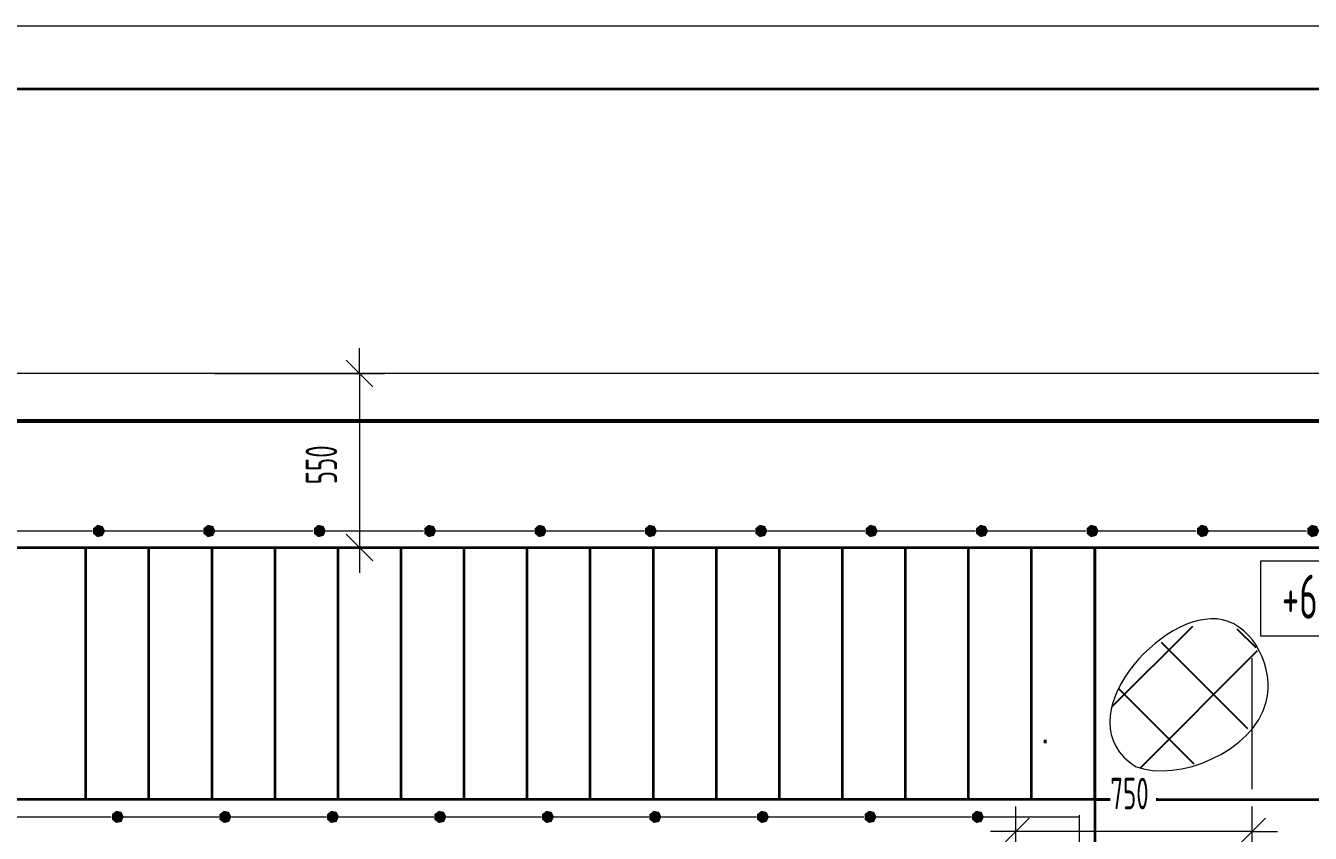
# Model space of a CAD drawing. Header units: millimetres. Extents: x -2281 to 5887, y 0 to 4166.
# Drawn here: x 1967 to 2068.9, y 529.9 to 594 of the extents above; entities that cross this region are included whole.
import ezdxf

# ---------------------------------------------------------------- set-up
doc = ezdxf.new("R2010")
doc.units = ezdxf.units.MM
for name, pattern in [('K5LT32855', [0]), ('K5LT32865', [0]), ('K5LT32888', [0]), ('K5LT_AXLED', [19.5, 15, -1.5, 1.5, -1.5]), ('K5LT_BASIC', [0]), ('K5LT_THIN', [0]), ('K5LT_THIN_INCLUDED_TO_HATCHING', [0])]:
    doc.linetypes.add(name, pattern=pattern)
doc.layers.add('Системный слой', color=7, linetype='Continuous')
doc.styles.add('KDIMTEXTSTYLE', font='GOST_AU.SHX', dxfattribs={"width": 0.96, "oblique": 15, "height": 5})
doc.styles.add('KTEXTSTYLE', font='GOST_AU.SHX', dxfattribs={"width": 0.96, "height": 5})
doc.dimstyles.new('KDIMSTYLE (0.03)', dxfattribs={"dimtxt": 5, "dimasz": 1, "dimexe": 2, "dimexo": 0, "dimgap": 1, "dimtad": 1, "dimlfac": 40, "dimtxsty": 'KDIMTEXTSTYLE', "dimsah": 1, "dimcen": 0, "dimdle": 1, "dimadec": 0, "dimazin": 0, "dimtfac": 0.667, "dimtmove": 0, "dimatfit": 3, "dimfxl": 1, "dimtvp": 1, "dimtolj": 1, "dimtzin": 0, "dimarcsym": 0})

# ---------------------------------------------------------------- blocks, each defined once
blk = doc.blocks.new('U29')
at = {"layer": 'Системный слой'}
for points in [[(1974.8, 531.23), (1974.61, 531.62), (1974.19, 531.71), (1973.85, 531.44), (1973.85, 531.01), (1974.19, 530.74), (1974.61, 530.83)], [(1983.14, 530.83), (1983.33, 531.23), (1983.14, 531.62), (1982.72, 531.71), (1982.38, 531.44), (1982.38, 531.01), (1982.72, 530.74)], [(1991.86, 531.23), (1991.67, 531.62), (1991.24, 531.71), (1990.91, 531.44), (1990.91, 531.01), (1991.24, 530.74), (1991.67, 530.83)], [(2000.38, 531.23), (2000.19, 531.62), (1999.77, 531.71), (1999.43, 531.44), (1999.43, 531.01), (1999.77, 530.74), (2000.19, 530.83)], [(2008.72, 530.83), (2008.91, 531.23), (2008.72, 531.62), (2008.3, 531.71), (2007.96, 531.44), (2007.96, 531.01), (2008.3, 530.74)], [(2017.43, 531.23), (2017.25, 531.62), (2016.82, 531.71), (2016.48, 531.44), (2016.48, 531.01), (2016.82, 530.74), (2017.25, 530.83)], [(2025.96, 531.23), (2025.77, 531.62), (2025.35, 531.71), (2025.01, 531.44), (2025.01, 531.01), (2025.35, 530.74), (2025.77, 530.83)], [(2034.3, 530.83), (2034.49, 531.23), (2034.3, 531.62), (2033.88, 531.71), (2033.54, 531.44), (2033.54, 531.01), (2033.88, 530.74)], [(2043.01, 531.23), (2042.82, 531.62), (2042.4, 531.71), (2042.06, 531.44), (2042.06, 531.01), (2042.4, 530.74), (2042.82, 530.83)]]:
    blk.add_hatch(color=7, dxfattribs=at).paths.add_polyline_path(points)
at = {"layer": 'Системный слой', "color": 7, "linetype": 'K5LT32865', "lineweight": 13}
for p, q in [((1966.28, 531.23), (1973.8, 531.23)), ((1974.8, 531.23), (1982.33, 531.23)), ((1983.33, 531.23), (1990.86, 531.23)), ((1991.86, 531.23), (1999.38, 531.23)), ((2000.38, 531.23), (2007.91, 531.23)), ((2008.91, 531.23), (2016.43, 531.23)), ((2017.43, 531.23), (2024.96, 531.23)), ((2025.96, 531.23), (2033.49, 531.23)), ((2034.49, 531.23), (2042.01, 531.23)), ((2043.01, 531.23), (2050.54, 531.23))]:
    blk.add_line(p, q, dxfattribs=at)
blk = doc.blocks.new('U30')
at = {"layer": 'Системный слой'}
for points in [[(1973.12, 553.52), (1973.31, 553.91), (1973.12, 554.3), (1972.7, 554.4), (1972.36, 554.13), (1972.36, 553.69), (1972.7, 553.42)], [(1982.06, 553.91), (1981.88, 554.3), (1981.45, 554.4), (1981.11, 554.13), (1981.11, 553.69), (1981.45, 553.42), (1981.88, 553.52)], [(1990.63, 553.52), (1990.82, 553.91), (1990.63, 554.3), (1990.21, 554.4), (1989.87, 554.13), (1989.87, 553.69), (1990.21, 553.42)], [(1999.38, 553.52), (1999.57, 553.91), (1999.38, 554.3), (1998.96, 554.4), (1998.62, 554.13), (1998.62, 553.69), (1998.96, 553.42)], [(2008.33, 553.91), (2008.14, 554.3), (2007.72, 554.4), (2007.38, 554.13), (2007.38, 553.69), (2007.72, 553.42), (2008.14, 553.52)], [(2016.89, 553.52), (2017.08, 553.91), (2016.89, 554.3), (2016.47, 554.4), (2016.13, 554.13), (2016.13, 553.69), (2016.47, 553.42)], [(2025.65, 553.52), (2025.83, 553.91), (2025.65, 554.3), (2025.22, 554.4), (2024.88, 554.13), (2024.88, 553.69), (2025.22, 553.42)], [(2034.59, 553.91), (2034.4, 554.3), (2033.98, 554.4), (2033.64, 554.13), (2033.64, 553.69), (2033.98, 553.42), (2034.4, 553.52)], [(2043.15, 553.52), (2043.34, 553.91), (2043.15, 554.3), (2042.73, 554.4), (2042.39, 554.13), (2042.39, 553.69), (2042.73, 553.42)], [(2051.91, 553.52), (2052.1, 553.91), (2051.91, 554.3), (2051.48, 554.4), (2051.15, 554.13), (2051.15, 553.69), (2051.48, 553.42)], [(2060.85, 553.91), (2060.66, 554.3), (2060.24, 554.4), (2059.9, 554.13), (2059.9, 553.69), (2060.24, 553.42), (2060.66, 553.52)], [(2069.42, 553.52), (2069.6, 553.91), (2069.42, 554.3), (2068.99, 554.4), (2068.65, 554.13), (2068.65, 553.69), (2068.99, 553.42)]]:
    blk.add_hatch(color=7, dxfattribs=at).paths.add_polyline_path(points)
at = {"layer": 'Системный слой', "color": 7, "linetype": 'K5LT32865', "lineweight": 13}
for p, q in [((1964.56, 553.91), (1972.31, 553.91)), ((1973.31, 553.91), (1981.06, 553.91)), ((1982.06, 553.91), (1989.82, 553.91)), ((1990.82, 553.91), (1998.57, 553.91)), ((1999.57, 553.91), (2007.33, 553.91)), ((2008.33, 553.91), (2016.08, 553.91)), ((2017.08, 553.91), (2024.83, 553.91)), ((2025.83, 553.91), (2033.59, 553.91)), ((2034.59, 553.91), (2042.34, 553.91)), ((2043.34, 553.91), (2051.1, 553.91)), ((2052.1, 553.91), (2059.85, 553.91)), ((2060.85, 553.91), (2068.6, 553.91))]:
    blk.add_line(p, q, dxfattribs=at)
blk = doc.blocks.new('U306')
at = {"layer": 'Системный слой', "color": 5, "linetype": 'K5LT_BASIC', "lineweight": 35, "true_color": 0x0000ff}
for p, q in [((1901.76, 552.6), (2076.51, 552.6)), ((1971.79, 532.6), (1971.79, 552.48)), ((1976.79, 532.6), (1976.79, 552.48)), ((1981.79, 532.6), (1981.79, 552.48)), ((1986.79, 532.6), (1986.79, 552.48)), ((1991.79, 532.6), (1991.79, 552.48)), ((1996.79, 532.6), (1996.79, 552.48)), ((2001.79, 532.6), (2001.79, 552.48)), ((2006.79, 532.6), (2006.79, 552.48)), ((2011.79, 532.6), (2011.79, 552.48)), ((2016.79, 532.6), (2016.79, 552.48)), ((2021.79, 532.6), (2021.79, 552.48)), ((2026.79, 532.6), (2026.79, 552.48)), ((2031.79, 532.6), (2031.79, 552.48)), ((2036.79, 532.6), (2036.79, 552.48)), ((2041.79, 532.6), (2041.79, 552.48)), ((2046.79, 532.6), (2046.79, 552.48)), ((2051.79, 532.6), (2051.79, 552.48)), ((2056.79, 532.6), (1901.76, 532.6))]:
    blk.add_line(p, q, dxfattribs=at)
blk = doc.blocks.new('U386')
at = {"layer": 'Системный слой'}
blk.add_hatch(color=7, dxfattribs=at).paths.add_polyline_path([(2050.94, 523.98), (2051.04, 524.41), (2050.77, 524.75), (2050.33, 524.75), (2050.06, 524.41), (2050.16, 523.98), (2050.55, 523.8)])
at = {"layer": 'Системный слой', "color": 7, "linetype": 'K5LT32865', "lineweight": 13}
for p, q in [((2050.55, 531.37), (2050.55, 524.8)), ((2050.55, 523.8), (2050.55, 517.22))]:
    blk.add_line(p, q, dxfattribs=at)
blk = doc.blocks.new('U387')
at = {"layer": 'Системный слой', "color": 5, "linetype": 'K5LT32855', "lineweight": 50, "true_color": 0x0000ff}
blk.add_line((2074.75, 561.66), (2074.97, 561.66), dxfattribs=at)
blk = doc.blocks.new('U385')
at = {"layer": 'Системный слой'}
h = blk.add_hatch(dxfattribs=at)
h.set_pattern_fill('', angle=45, style=0, pattern_type=0)
h.set_pattern_definition([(45, (0, 0), (-3.535534, 3.535534), []), (135, (0, 0), (-3.535534, -3.535534), [])])
h.paths.add_polyline_path([(2055.02, 535.23), (2055.4, 535.1), (2055.81, 535.01), (2056.24, 534.94), (2056.71, 534.91), (2057.21, 534.92), (2057.73, 534.96), (2058.28, 535.04), (2058.85, 535.17), (2059.43, 535.33), (2060.03, 535.54), (2060.63, 535.8), (2061.21, 536.09), (2061.79, 536.42), (2062.33, 536.77), (2062.83, 537.15), (2063.29, 537.55), (2063.71, 537.96), (2064.08, 538.38), (2064.4, 538.8), (2064.67, 539.23), (2064.9, 539.66), (2065.08, 540.08), (2065.22, 540.51), (2065.26, 540.68), (2065.3, 540.87), (2065.36, 541.26), (2065.39, 541.71), (2065.38, 542.16), (2065.33, 542.62), (2065.23, 543.07), (2065.11, 543.52), (2064.94, 543.96), (2064.74, 544.38), (2064.5, 544.77), (2064.24, 545.13), (2063.95, 545.46), (2063.65, 545.75), (2063.32, 546), (2062.99, 546.21), (2062.64, 546.37), (2062.28, 546.5), (2061.92, 546.59), (2061.7, 546.63), (2061.48, 546.65), (2061.08, 546.65), (2060.67, 546.62), (2060.24, 546.54), (2059.78, 546.43), (2059.31, 546.27), (2058.82, 546.07), (2058.31, 545.83), (2057.79, 545.53), (2057.26, 545.19), (2056.72, 544.8), (2056.19, 544.36), (2055.68, 543.89), (2055.2, 543.39), (2054.76, 542.87), (2054.36, 542.35), (2054.01, 541.83), (2053.72, 541.31), (2053.47, 540.81), (2053.28, 540.33), (2053.13, 539.85), (2053.02, 539.4), (2052.96, 538.96), (2052.95, 538.55), (2052.97, 538.14), (2053.03, 537.76), (2053.13, 537.4), (2053.27, 537.05), (2053.44, 536.72), (2053.65, 536.41), (2053.89, 536.12), (2054.17, 535.85), (2054.48, 535.59), (2054.82, 535.35)])
at = {"layer": 'Системный слой', "color": 5, "linetype": 'K5LT_BASIC', "lineweight": 35, "true_color": 0x0000ff}
for p, q in [((2051.79, 552.61), (2051.79, 521.3)), ((2076.79, 521.3), (2076.79, 552.61)), ((2076.79, 532.59), (2051.79, 532.59)), ((2076.79, 527.68), (2051.79, 527.68)), ((2076.79, 522.68), (2051.79, 522.68))]:
    blk.add_line(p, q, dxfattribs=at)
at = {"layer": 'Системный слой', "color": 7, "linetype": 'K5LT_THIN_INCLUDED_TO_HATCHING', "lineweight": 13}
blk.add_line((2051.79, 552.61), (2076.79, 552.61), dxfattribs=at)
at = {"layer": 'Системный слой', "color": 5, "linetype": 'K5LT32855', "lineweight": 50, "true_color": 0x0000ff}
blk.add_line((2077.25, 530.06), (2077.47, 530.06), dxfattribs=at)
at = {"layer": 'Системный слой', "color": 7, "linetype": 'K5LT_THIN_INCLUDED_TO_HATCHING', "lineweight": 13}
blk.add_open_spline([(2055.02, 535.23), (2049.25, 538.9), (2061.33, 552.62), (2068.49, 538.06), (2058.35, 533.93), (2055.02, 535.23)], degree=3, knots=[0, 0, 0, 0, 2.16309, 3.302206, 5, 5, 5, 5], dxfattribs=at)
at = {"layer": 'Системный слой'}
for name in ['U387', 'U386']:
    blk.add_blockref(name, (0, 0), dxfattribs=at)
blk = doc.blocks.new('U401')
at = {"layer": 'Системный слой', "true_color": 0x7d9ec0}
blk.add_hatch(color=153, dxfattribs=at).paths.add_polyline_path([(2047.87, 497.26), (2047.98, 497.24), (2048.09, 497.18), (2048.17, 497.09), (2048.21, 496.99), (2048.22, 496.91), (2048.2, 496.79), (2048.14, 496.69), (2048.05, 496.61), (2047.94, 496.57), (2047.83, 496.56), (2047.71, 496.6), (2047.62, 496.67), (2047.55, 496.76), (2047.52, 496.88), (2047.53, 496.99), (2047.58, 497.1), (2047.66, 497.19), (2047.76, 497.24)])
at = {"layer": 'Системный слой', "true_color": 0x0000ff}
blk.add_hatch(color=5, dxfattribs=at).paths.add_polyline_path([(2047.87, 497.26), (2047.98, 497.24), (2048.09, 497.18), (2048.17, 497.09), (2048.21, 496.99), (2048.22, 496.91), (2048.2, 496.79), (2048.14, 496.69), (2048.05, 496.61), (2047.94, 496.57), (2047.83, 496.56), (2047.71, 496.6), (2047.62, 496.67), (2047.55, 496.76), (2047.52, 496.88), (2047.53, 496.99), (2047.58, 497.1), (2047.66, 497.19), (2047.76, 497.24)])
at = {"layer": 'Системный слой', "color": 5, "linetype": 'K5LT32855', "lineweight": 50, "true_color": 0x0000ff}
for p, q in [((2047.76, 537.21), (2047.98, 537.21)), ((2047.78, 496.91), (2047.99, 496.91))]:
    blk.add_line(p, q, dxfattribs=at)
blk.add_circle((2047.87, 496.91), 0.35, dxfattribs=at)
blk = doc.blocks.new('U389')
at = {"layer": 'Системный слой', "color": 5, "linetype": 'K5LT_BASIC', "lineweight": 35, "true_color": 0x0000ff}
blk.add_line((2051.79, 532.67), (2051.79, 516.42), dxfattribs=at)
at = {"layer": 'Системный слой'}
blk.add_blockref('U401', (0, 0), dxfattribs=at)
blk = doc.blocks.new('U388')
at = {"layer": 'Системный слой'}
blk.add_blockref('U389', (0, 0), dxfattribs=at)
blk = doc.blocks.new('U404')
at = {"layer": 'Системный слой', "color": 7, "linetype": 'K5LT_THIN', "lineweight": 13}
for p, q in [((2064.96, 551.53), (2076.18, 551.53)), ((2064.96, 545.57), (2064.96, 551.53)), ((2076.18, 551.53), (2076.18, 545.57)), ((2076.18, 545.57), (2064.96, 545.57))]:
    blk.add_line(p, q, dxfattribs=at)
at = {"layer": 'Системный слой', "color": 7, "insert": (2066.64, 550.45), "char_height": 2.5, "attachment_point": 1, "style": 'KTEXTSTYLE'}
blk.add_mtext('\\H3.5;\\W0.965;\\Q15;\\Q0;\\W0.715;+6,800', dxfattribs=at)
blk = doc.blocks.new('D208')
at = {"layer": 'Системный слой', "color": 7, "linetype": 'K5LT_THIN', "lineweight": 13, "transparency": 16777216}
for p, q in [((2045.54, 527.11), (2045.54, 532.06)), ((2064.29, 523.35), (2064.29, 532.06)), ((2046.6, 531.12), (2044.48, 529)), ((2063.23, 529), (2065.35, 531.12)), ((2045.54, 530.06), (2043.54, 530.06)), ((2064.29, 530.06), (2045.54, 530.06)), ((2064.29, 530.06), (2066.29, 530.06))]:
    blk.add_line(p, q, dxfattribs=at)
at = {"transparency": 16777216}
blk.add_wipeout([(2053.03, 531.06), (2053.03, 534.63), (2056.65, 534.63), (2056.65, 531.06)], dxfattribs=at).dxf.layer = 'Системный слой'
at = {"layer": 'Системный слой', "color": 7, "transparency": 16777216, "insert": (2053.03, 534.33), "char_height": 2.5, "attachment_point": 1, "style": 'KTEXTSTYLE'}
blk.add_mtext('\\H3.5;\\W0.965;\\Q15;\\Q0;\\W0.715;\\H2.50;750', dxfattribs=at)
blk = doc.blocks.new('KDIMARROW_03')
at = {"layer": 'Системный слой', "color": 0, "linetype": 'K5LT_THIN', "lineweight": 13}
for p, q in [((-1.06, -1.06), (1.06, 1.06)), ((0, 0), (-1, 0)), ((0, 0), (2, 0))]:
    blk.add_line(p, q, dxfattribs=at)
blk = doc.blocks.new('D213')
at = {"layer": 'Системный слой', "color": 7, "linetype": 'K5LT_THIN', "lineweight": 13, "transparency": 16777216}
for p, q in [((1994.54, 565.35), (1992.42, 567.47)), ((1993.48, 566.41), (1993.48, 568.41)), ((1981.99, 566.41), (1995.48, 566.41)), ((1993.48, 566.41), (1993.48, 552.6)), ((1992.42, 553.66), (1994.54, 551.54)), ((1981.68, 552.6), (1995.48, 552.6)), ((1993.48, 552.6), (1993.48, 550.6))]:
    blk.add_line(p, q, dxfattribs=at)
at = {"transparency": 16777216}
blk.add_wipeout([(1992.23, 557.62), (1988.66, 557.62), (1988.66, 561.24), (1992.23, 561.24)], dxfattribs=at).dxf.layer = 'Системный слой'
at = {"layer": 'Системный слой', "color": 7, "transparency": 16777216, "insert": (1989.21, 557.62), "char_height": 2.5, "attachment_point": 1, "rotation": 90, "style": 'KTEXTSTYLE'}
blk.add_mtext('\\H3.5;\\W0.965;\\Q15;\\Q0;\\W0.715;\\H2.50;550', dxfattribs=at)

msp = doc.modelspace()

# ---------------------------------------------------------------- linework, layer by layer
at = {"color": 7, "linetype": 'K5LT_THIN', "lineweight": 13}
msp.add_line((1682, 594), (2523, 594), dxfattribs=at)
at = {"color": 5, "linetype": 'K5LT_BASIC', "lineweight": 35, "true_color": 0x0000ff}
msp.add_line((1702, 589), (2518, 589), dxfattribs=at)
at = {"layer": 'Системный слой', "color": 7, "linetype": 'K5LT_THIN', "lineweight": 13}
for p, q in [((2184.57584, 566.40961), (1809.57583, 566.40961)), ((2180.82583, 562.59829), (1809.57583, 562.59829))]:
    msp.add_line(p, q, dxfattribs=at)
at = {"layer": 'Системный слой', "color": 7, "linetype": 'K5LT32888', "lineweight": 53}
msp.add_line((2180.82583, 562.59829), (1901.82472, 562.64661), dxfattribs=at)
at = {"layer": 'Системный слой', "color": 30, "linetype": 'K5LT_AXLED', "lineweight": 13, "true_color": 0xff8000}
msp.add_line((2064.29166, 513.93582), (2064.29166, 543.8112), dxfattribs=at)

# ---------------------------------------------------------------- block references
at = {"layer": 'Системный слой'}
for name in ['U388', 'U385', 'U30', 'U306', 'U404', 'U29']:
    msp.add_blockref(name, (0, 0), dxfattribs=at)

# ---------------------------------------------------------------- next in the draw order: dimensions: what is measured, and where the dimension line sits
at = {"layer": 'Системный слой', "color": 7}
dim = msp.add_linear_dim(base=(1993.47909, 566.40961), p1=(1981.6806, 552.59829), p2=(1981.98513, 566.40961), angle=90, text='\\H2.5;\\W0.715;\\Q0;\\H2.5;\\W0.715;\\Q0;\\Q0;\\W0.527;550', dimstyle='KDIMSTYLE (0.03)', override={"dimexo": 0, "dimblk1": 'KDIMARROW_03', "dimblk2": 'KDIMARROW_03', "dimse1": 0, "dimse2": 0, "dimclrt": 7, "dimtolj": 1}, dxfattribs=at)
dim.commit()
dim.dimension.update_dxf_attribs({"geometry": 'D213', "text_midpoint": (1993.47909, 559.50395), "dimtype": 160})
dim = msp.add_linear_dim(base=(2064.29168, 530.06022), p1=(2045.54166, 527.10917), p2=(2064.29168, 523.34718), dimstyle='KDIMSTYLE (0.03)', override={"dimexo": 0, "dimpost": '\\H2.5;\\W0.715;\\Q0;<>', "dimblk1": 'KDIMARROW_03', "dimblk2": 'KDIMARROW_03', "dimse1": 0, "dimse2": 0, "dimclrt": 7, "dimtolj": 1}, dxfattribs=at)
dim.commit()
dim.dimension.update_dxf_attribs({"geometry": 'D208', "text_midpoint": (2054.91667, 530.06022), "dimtype": 160})

doc.saveas('drawing.dxf')
